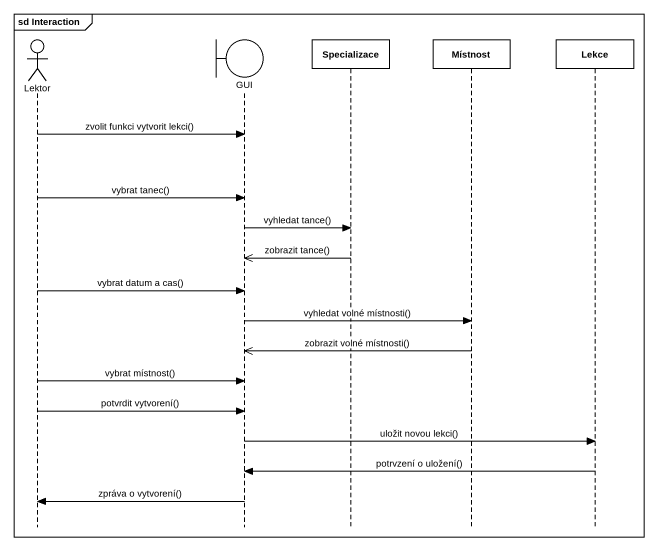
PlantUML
@startuml
mainframe sd Interaction
hide footbox
actor Lektor
boundary GUI
participant Specializace
participant Místnost
participant Lekce

Lektor -> GUI : zvolit funkci vytvorit lekci()
Lektor -> GUI : vybrat tanec()
GUI -> Specializace : vyhledat tance()
Specializace ->> GUI : zobrazit tance()
Lektor -> GUI : vybrat datum a cas()
GUI -> Místnost : vyhledat volné místnosti()
Místnost ->> GUI : zobrazit volné místnosti()
Lektor -> GUI : vybrat místnost()
Lektor -> GUI : potvrdit vytvorení()
GUI -> Lekce : uložit novou lekci()
Lekce -> GUI : potrvzení o uložení()
GUI -> Lektor : zpráva o vytvorení()
@enduml
